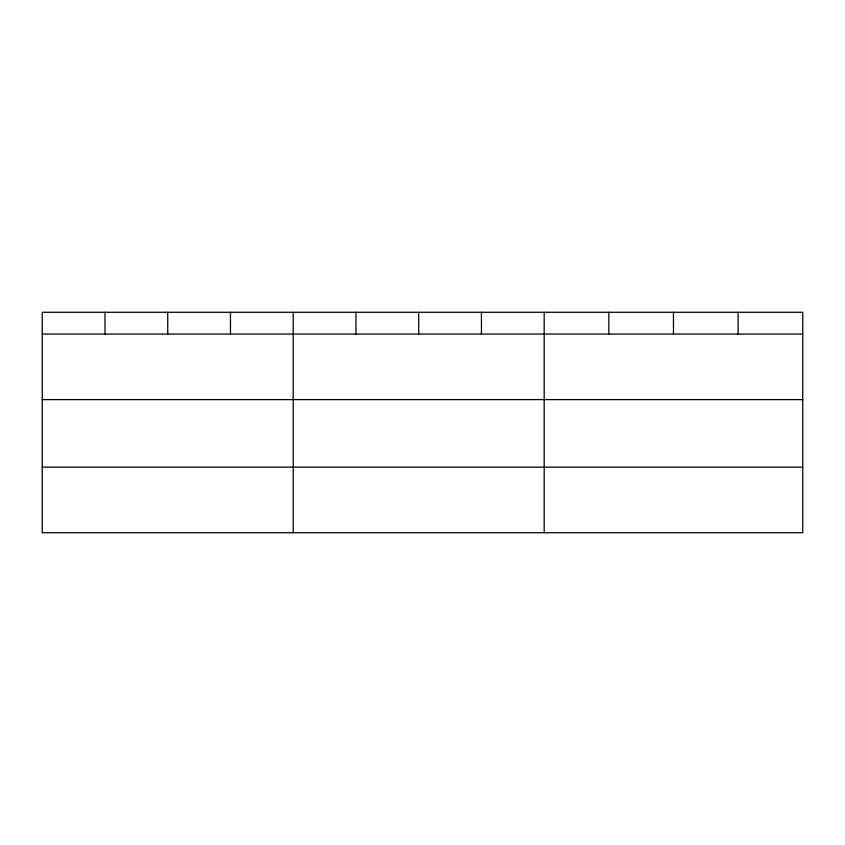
<?xml version="1.0" encoding="UTF-8"?>
<svg xmlns="http://www.w3.org/2000/svg" width="845" height="845" viewBox="0 0 845 845"><rect width="100%" height="100%" fill="white"/><g stroke="black" fill="none" stroke-linecap="round" stroke-linejoin="round"><path stroke-width="1.27" d="M802.75 399.611L802.75 312.28L42.25 312.28L42.25 532.72L802.75 532.72L802.75 399.611L42.25 399.611M42.25 334.05L802.75 334.05M42.25 467.158L802.75 467.158M738.107 312.28L738.107 334.05M673.465 312.28L673.465 334.05M608.822 312.28L608.822 334.05M544.18 312.28L544.18 532.72M481.439 312.28L481.439 334.05M418.697 312.28L418.697 334.05M355.956 312.28L355.956 334.05M293.215 312.28L293.215 532.72M230.474 312.28L230.474 334.05M167.732 312.28L167.732 334.05M104.991 312.28L104.991 334.05"/></g></svg>
